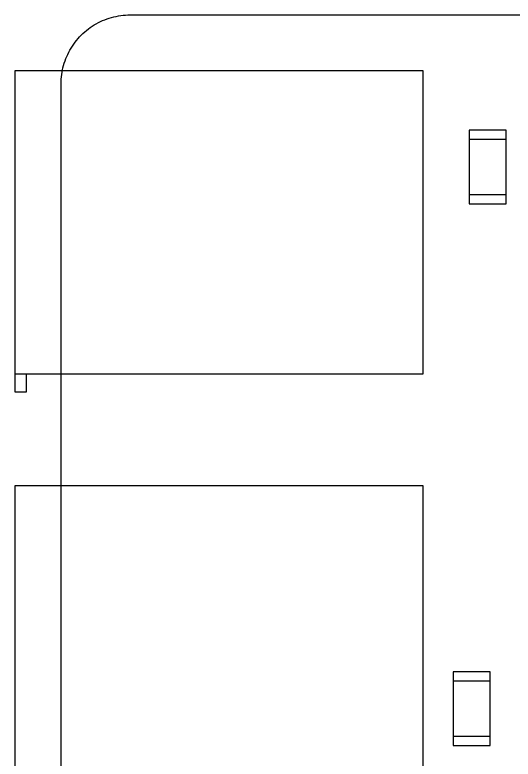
# Model space of a CAD drawing. Header units: millimetres. Extents: x -87 to 0, y -2.5 to 56.
# Drawn here: x -87 to -65.4, y 23.71 to 56 of the extents above; entities that cross this region are included whole.
import ezdxf

# ---------------------------------------------------------------- set-up
doc = ezdxf.new("R2010")
doc.units = ezdxf.units.MM
doc.header["$MEASUREMENT"] = 0
doc.layers.add('BOARD_OUTLINE', color=254, linetype='Continuous', true_color=0xd6d6d6)
doc.layers.add('PARTS_TOP', color=111, linetype='Continuous', true_color=0x7fffbf)

msp = doc.modelspace()

# ---------------------------------------------------------------- linework, layer by layer
at = {"layer": 'BOARD_OUTLINE'}
for points in [[(-85, 53), (-84.998, 53.102), (-84.993, 53.205), (-84.984, 53.307), (-84.972, 53.409), (-84.956, 53.51), (-84.937, 53.61), (-84.915, 53.71), (-84.889, 53.809), (-84.859, 53.908), (-84.827, 54.005), (-84.791, 54.101), (-84.752, 54.195), (-84.709, 54.288), (-84.664, 54.38), (-84.615, 54.47), (-84.563, 54.559), (-84.509, 54.645), (-84.451, 54.73), (-84.39, 54.813), (-84.327, 54.893), (-84.261, 54.972), (-84.193, 55.048), (-84.121, 55.121), (-84.048, 55.193), (-83.972, 55.261), (-83.893, 55.327), (-83.813, 55.39), (-83.73, 55.451), (-83.645, 55.509), (-83.559, 55.563), (-83.47, 55.615), (-83.38, 55.664), (-83.288, 55.709), (-83.195, 55.752), (-83.101, 55.791), (-83.005, 55.827), (-82.908, 55.859), (-82.809, 55.889), (-82.71, 55.915), (-82.61, 55.937), (-82.51, 55.956), (-82.409, 55.972), (-82.307, 55.984), (-82.205, 55.993), (-82.102, 55.998), (-82, 56)], [(-82, 56), (-3, 56)], [(-85, 3), (-85, 53)]]:
    msp.add_lwpolyline(points, dxfattribs=at)
at = {"layer": 'PARTS_TOP'}
for points in [[(-87, 40.43), (-69.3, 40.43), (-69.3, 53.57), (-87, 53.57), (-87, 39.65), (-86.5, 39.65), (-86.5, 40.43)], [(-65.7, 47.8), (-65.7, 51), (-67.3, 51), (-67.3, 47.8), (-65.7, 47.8)], [(-65.7, 50.6), (-67.3, 50.6)], [(-65.7, 48.2), (-67.3, 48.2)], [(-87, 22.43), (-69.3, 22.43), (-69.3, 35.57), (-87, 35.57), (-87, 21.65), (-86.5, 21.65), (-86.5, 22.43)], [(-66.4, 24.3), (-66.4, 27.5), (-68, 27.5), (-68, 24.3), (-66.4, 24.3)], [(-66.4, 27.1), (-68, 27.1)], [(-66.4, 24.7), (-68, 24.7)]]:
    msp.add_lwpolyline(points, dxfattribs=at)

doc.saveas('drawing.dxf')
